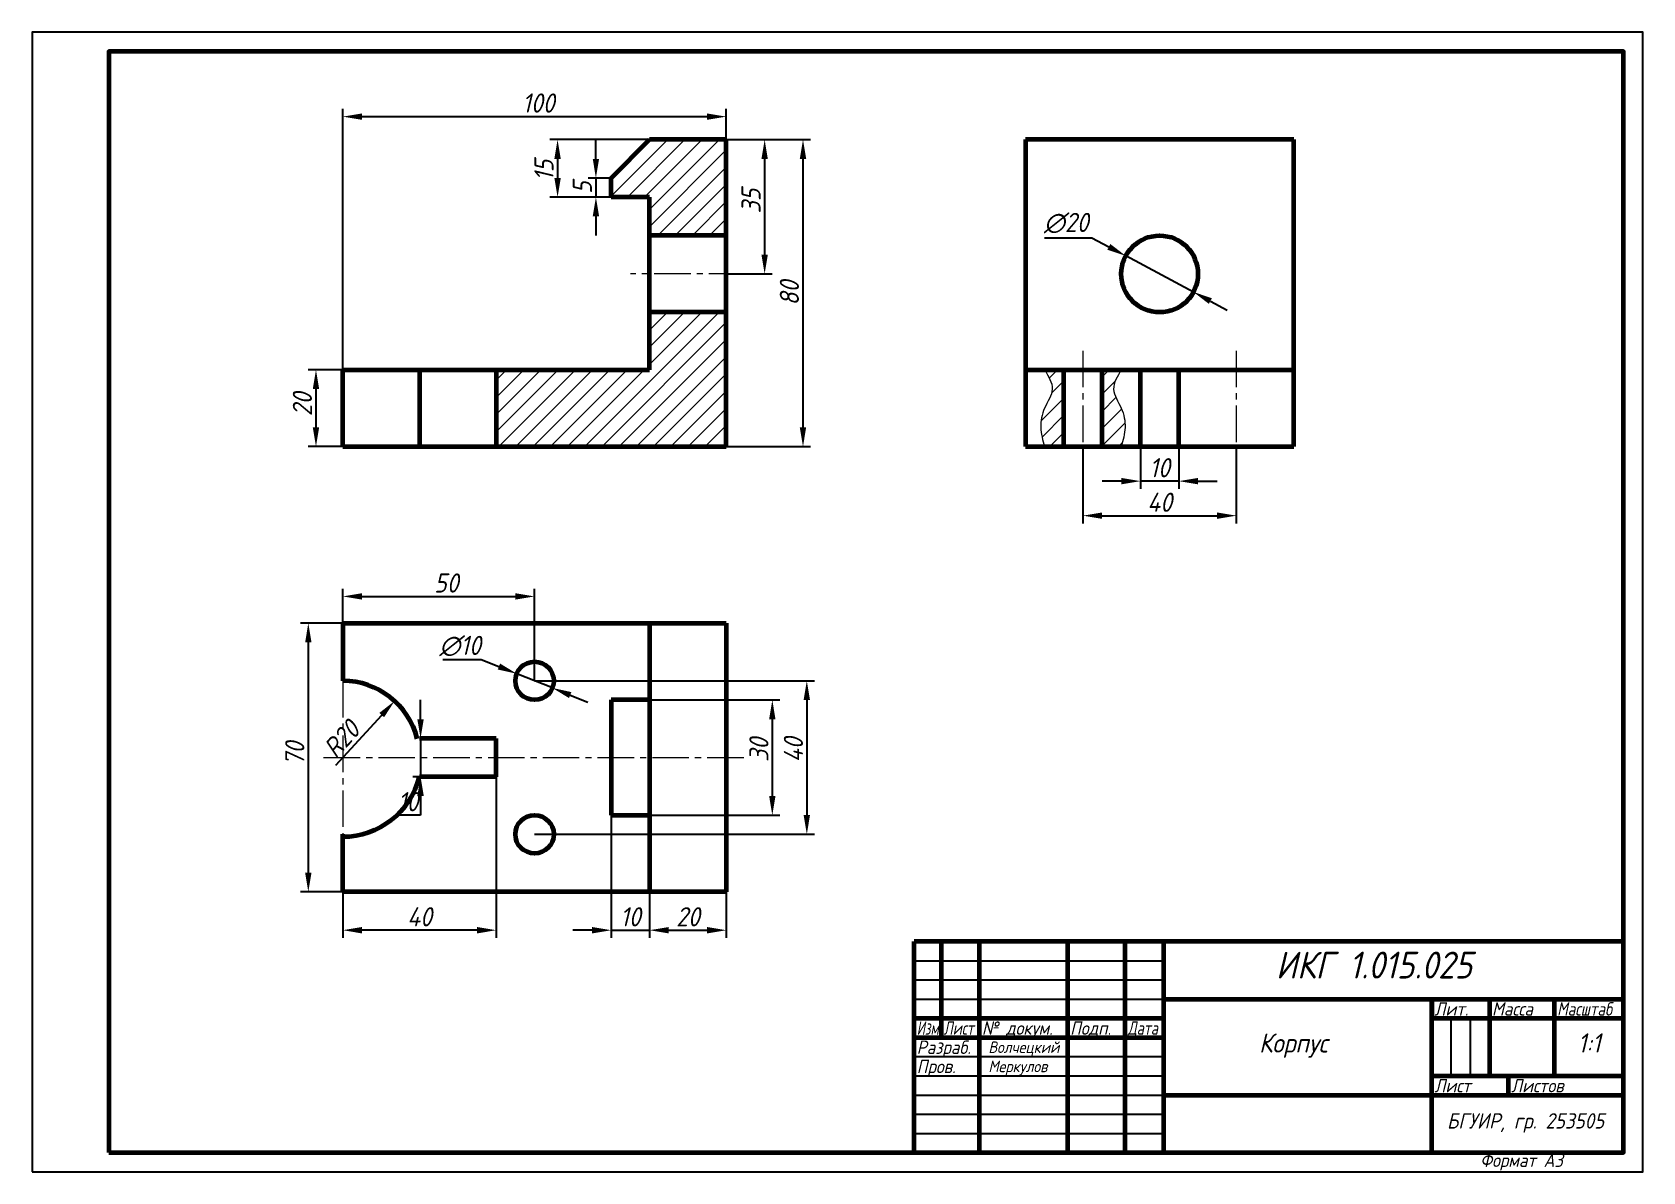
# Model space of a CAD drawing. Header units: millimetres. Extents: x 0 to 420, y 0 to 297.
import ezdxf

# ---------------------------------------------------------------- set-up
doc = ezdxf.new("R2010")
doc.units = ezdxf.units.MM
doc.header["$LTSCALE"] = 0.5
doc.linetypes.add('осевая2', pattern=[28.575, 19.05, -3.175, 3.175, -3.175])
doc.layers.get('0').update_dxf_attribs({"lineweight": 60})
doc.layers.get('Defpoints').update_dxf_attribs({"color": 5})
doc.layers.add('1-оси', color=1, linetype='осевая2')
doc.layers.add('3-размеры', color=6, linetype='Continuous')
doc.layers.add('2-штриховка', color=7, linetype='Continuous', true_color=0x00c7c7)
doc.layers.add('4-текст', color=7, linetype='Continuous', true_color=0x00ad00)
doc.styles.get("Standard").update_dxf_attribs({"font": 'isocpeui.ttf', "width": 0.9})
doc.dimstyles.new('Standart', dxfattribs={"dimtxt": 5, "dimasz": 5, "dimexe": 2, "dimexo": 0, "dimgap": 1, "dimtad": 1, "dimtoh": 1, "dimdec": 0, "dimtxsty": 'Standard', "dimcen": 2.5, "dimadec": 0, "dimazin": 0, "dimtfac": 1, "dimtdec": 0, "dimtmove": 0, "dimatfit": 3, "dimldrblk": 'DOTSMALL', "dimfxl": 1, "dimarcsym": 0})

# ---------------------------------------------------------------- blocks, each defined once
blk = doc.blocks.new('*D19')
at = {"layer": '3-размеры', "color": 0, "lineweight": -2, "transparency": 16777216}
for p, q in [((81, 189), (81, 277)), ((86, 275), (176, 275)), ((181, 189), (181, 277))]:
    blk.add_line(p, q, dxfattribs=at)
at = {"layer": '3-размеры', "color": 0, "lineweight": 20, "transparency": 16777216}
for points in [[(86, 275.83), (86, 274.17), (81, 275)], [(176, 275.83), (176, 274.17), (181, 275)]]:
    blk.add_solid(points, dxfattribs=at)
at = {"layer": 'Defpoints', "color": 0, "lineweight": 20, "transparency": 16777216}
for p in [(181, 275), (81, 189), (181, 189)]:
    blk.add_point(p, dxfattribs=at)
at = {"layer": '3-размеры', "color": 0, "lineweight": 20, "transparency": 16777216, "insert": (132, 278.55), "char_height": 5, "attachment_point": 5}
blk.add_mtext('100', dxfattribs=at)
blk = doc.blocks.new('_DotSmall')
at = {"color": 0, "linetype": 'ByBlock', "const_width": 0.5}
blk.add_lwpolyline([(-0.0625, 0, 1), (0.0625, 0, 1)], format="xyb", close=True, dxfattribs=at)
blk = doc.blocks.new('*D20')
at = {"layer": '3-размеры', "color": 0, "lineweight": -2, "transparency": 16777216}
for p, q in [((147, 264), (147, 269)), ((151, 259), (145, 259)), ((147, 259), (147, 254)), ((151, 254), (145, 254)), ((147, 249), (147, 244))]:
    blk.add_line(p, q, dxfattribs=at)
at = {"layer": '3-размеры', "color": 0, "lineweight": 20, "transparency": 16777216}
for points in [[(146.17, 264), (147.83, 264), (147, 259)], [(146.17, 249), (147.83, 249), (147, 254)]]:
    blk.add_solid(points, dxfattribs=at)
at = {"layer": 'Defpoints', "color": 0, "lineweight": 20, "transparency": 16777216}
for p in [(151, 259), (147, 254), (151, 254)]:
    blk.add_point(p, dxfattribs=at)
at = {"layer": '3-размеры', "color": 0, "lineweight": 20, "transparency": 16777216, "insert": (143.46, 256.5), "char_height": 5, "attachment_point": 5, "rotation": 90}
blk.add_mtext('5', dxfattribs=at)
blk = doc.blocks.new('*D21')
at = {"layer": '3-размеры', "color": 0, "lineweight": -2, "transparency": 16777216}
for p, q in [((161, 269), (135, 269)), ((137, 264), (137, 259)), ((161, 254), (135, 254))]:
    blk.add_line(p, q, dxfattribs=at)
at = {"layer": '3-размеры', "color": 0, "lineweight": 20, "transparency": 16777216}
for points in [[(136.17, 264), (137.83, 264), (137, 269)], [(136.17, 259), (137.83, 259), (137, 254)]]:
    blk.add_solid(points, dxfattribs=at)
at = {"layer": 'Defpoints', "color": 0, "lineweight": 20, "transparency": 16777216}
for p in [(161, 269), (137, 254), (161, 254)]:
    blk.add_point(p, dxfattribs=at)
at = {"layer": '3-размеры', "color": 0, "lineweight": 20, "transparency": 16777216, "insert": (133.45, 261), "char_height": 5, "attachment_point": 5, "rotation": 90}
blk.add_mtext('15', dxfattribs=at)
blk = doc.blocks.new('*D22')
at = {"layer": '3-размеры', "color": 0, "lineweight": -2, "transparency": 16777216}
for p, q in [((181, 269), (193, 269)), ((191, 264), (191, 239)), ((181, 234), (193, 234))]:
    blk.add_line(p, q, dxfattribs=at)
at = {"layer": '3-размеры', "color": 0, "lineweight": 20, "transparency": 16777216}
for points in [[(190.17, 264), (191.83, 264), (191, 269)], [(190.17, 239), (191.83, 239), (191, 234)]]:
    blk.add_solid(points, dxfattribs=at)
at = {"layer": 'Defpoints', "color": 0, "lineweight": 20, "transparency": 16777216}
for p in [(181, 269), (181, 234), (191, 234)]:
    blk.add_point(p, dxfattribs=at)
at = {"layer": '3-размеры', "color": 0, "lineweight": 20, "transparency": 16777216, "insert": (187.45, 253), "char_height": 5, "attachment_point": 5, "rotation": 90}
blk.add_mtext('35', dxfattribs=at)
blk = doc.blocks.new('*D23')
at = {"layer": '3-размеры', "color": 0, "lineweight": -2, "transparency": 16777216}
for p, q in [((181, 269), (203, 269)), ((201, 264), (201, 194)), ((181, 189), (203, 189))]:
    blk.add_line(p, q, dxfattribs=at)
at = {"layer": '3-размеры', "color": 0, "lineweight": 20, "transparency": 16777216}
for points in [[(200.17, 264), (201.83, 264), (201, 269)], [(200.17, 194), (201.83, 194), (201, 189)]]:
    blk.add_solid(points, dxfattribs=at)
at = {"layer": 'Defpoints', "color": 0, "lineweight": 20, "transparency": 16777216}
for p in [(181, 269), (181, 189), (201, 189)]:
    blk.add_point(p, dxfattribs=at)
at = {"layer": '3-размеры', "color": 0, "lineweight": 20, "transparency": 16777216, "insert": (197.45, 229), "char_height": 5, "attachment_point": 5, "rotation": 90}
blk.add_mtext('80', dxfattribs=at)
blk = doc.blocks.new('*D24')
at = {"layer": '3-размеры', "color": 0, "lineweight": -2, "transparency": 16777216}
for p, q in [((81, 209), (72, 209)), ((74, 204), (74, 194)), ((81, 189), (72, 189))]:
    blk.add_line(p, q, dxfattribs=at)
at = {"layer": '3-размеры', "color": 0, "lineweight": 20, "transparency": 16777216}
for points in [[(73.17, 204), (74.83, 204), (74, 209)], [(73.17, 194), (74.83, 194), (74, 189)]]:
    blk.add_solid(points, dxfattribs=at)
at = {"layer": 'Defpoints', "color": 0, "lineweight": 20, "transparency": 16777216}
for p in [(81, 209), (74, 189), (81, 189)]:
    blk.add_point(p, dxfattribs=at)
at = {"layer": '3-размеры', "color": 0, "lineweight": 20, "transparency": 16777216, "insert": (70.45, 200), "char_height": 5, "attachment_point": 5, "rotation": 90}
blk.add_mtext('20', dxfattribs=at)
blk = doc.blocks.new('*D25')
at = {"layer": '3-размеры', "color": 0, "lineweight": -2, "transparency": 16777216}
for p, q in [((81, 142.96), (81, 151.96)), ((131, 127.96), (131, 151.96)), ((86, 149.96), (126, 149.96))]:
    blk.add_line(p, q, dxfattribs=at)
at = {"layer": '3-размеры', "color": 0, "lineweight": 20, "transparency": 16777216}
for points in [[(86, 150.79), (86, 149.12), (81, 149.96)], [(126, 150.79), (126, 149.12), (131, 149.96)]]:
    blk.add_solid(points, dxfattribs=at)
at = {"layer": 'Defpoints', "color": 0, "lineweight": 20, "transparency": 16777216}
for p in [(131, 149.96), (81, 142.96), (131, 127.96)]:
    blk.add_point(p, dxfattribs=at)
at = {"layer": '3-размеры', "color": 0, "lineweight": 20, "transparency": 16777216, "insert": (108, 153.46), "char_height": 5, "attachment_point": 5}
blk.add_mtext('50', dxfattribs=at)
blk = doc.blocks.new('*D26')
at = {"layer": '3-размеры', "color": 0, "lineweight": -2, "transparency": 16777216}
for p, q in [((107.11, 133.53), (117.07, 133.53)), ((117.07, 133.53), (121.72, 131.67)), ((135.64, 126.1), (126.36, 129.81)), ((140.28, 124.24), (144.93, 122.39))]:
    blk.add_line(p, q, dxfattribs=at)
at = {"layer": '3-размеры', "color": 0, "lineweight": 20, "transparency": 16777216}
for points in [[(122.02, 132.45), (121.41, 130.9), (126.36, 129.81)], [(140.59, 125.02), (139.98, 123.47), (135.64, 126.1)]]:
    blk.add_solid(points, dxfattribs=at)
at = {"layer": 'Defpoints', "color": 0, "lineweight": 20, "transparency": 16777216}
for p in [(126.36, 129.81), (135.64, 126.1)]:
    blk.add_point(p, dxfattribs=at)
at = {"layer": '3-размеры', "color": 0, "lineweight": 20, "transparency": 16777216, "insert": (111.59, 137.03), "char_height": 5, "attachment_point": 5}
blk.add_mtext('∅10', dxfattribs=at)
blk = doc.blocks.new('*D27')
at = {"layer": '3-размеры', "color": 0, "lineweight": -2, "transparency": 16777216}
for p, q in [((81, 142.96), (70, 142.96)), ((72, 137.96), (72, 77.96)), ((81, 72.96), (70, 72.96))]:
    blk.add_line(p, q, dxfattribs=at)
at = {"layer": '3-размеры', "color": 0, "lineweight": 20, "transparency": 16777216}
for points in [[(71.17, 137.96), (72.83, 137.96), (72, 142.96)], [(71.17, 77.96), (72.83, 77.96), (72, 72.96)]]:
    blk.add_solid(points, dxfattribs=at)
at = {"layer": 'Defpoints', "color": 0, "lineweight": 20, "transparency": 16777216}
for p in [(81, 142.96), (72, 72.96), (81, 72.96)]:
    blk.add_point(p, dxfattribs=at)
at = {"layer": '3-размеры', "color": 0, "lineweight": 20, "transparency": 16777216, "insert": (68.47, 108.96), "char_height": 5, "attachment_point": 5, "rotation": 90}
blk.add_mtext('70', dxfattribs=at)
blk = doc.blocks.new('*D28')
at = {"layer": '3-размеры', "color": 0, "lineweight": -2, "transparency": 16777216}
blk.add_line((79.2, 106), (91.14, 119.01), dxfattribs=at)
at = {"layer": '3-размеры', "color": 0, "lineweight": 20, "transparency": 16777216}
blk.add_solid([(90.52, 119.58), (91.75, 118.45), (94.51, 122.7)], dxfattribs=at)
at = {"layer": 'Defpoints', "color": 0, "lineweight": 20, "transparency": 16777216}
for p in [(94.51, 122.7), (81, 107.96)]:
    blk.add_point(p, dxfattribs=at)
at = {"layer": '3-размеры', "color": 0, "lineweight": 20, "transparency": 16777216, "insert": (80.68, 112.79), "char_height": 5, "attachment_point": 5, "rotation": 47.4896}
blk.add_mtext('R20', dxfattribs=at)
blk = doc.blocks.new('*D29')
at = {"layer": '3-размеры', "color": 0, "lineweight": -2, "transparency": 16777216}
for p, q in [((101.27, 117.96), (101.27, 122.96)), ((101, 112.96), (103.27, 112.96)), ((101.27, 112.96), (101.27, 102.96)), ((111, 102.96), (99.27, 102.96)), ((101.27, 97.96), (101.27, 92.96)), ((101.27, 92.96), (95.73, 92.96))]:
    blk.add_line(p, q, dxfattribs=at)
at = {"layer": '3-размеры', "color": 0, "lineweight": 20, "transparency": 16777216}
for points in [[(100.43, 117.96), (102.1, 117.96), (101.27, 112.96)], [(100.43, 97.96), (102.1, 97.96), (101.27, 102.96)]]:
    blk.add_solid(points, dxfattribs=at)
at = {"layer": 'Defpoints', "color": 0, "lineweight": 20, "transparency": 16777216}
for p in [(101, 112.96), (101.27, 102.96), (111, 102.96)]:
    blk.add_point(p, dxfattribs=at)
at = {"layer": '3-размеры', "color": 0, "lineweight": 20, "transparency": 16777216, "insert": (98, 96.46), "char_height": 5, "attachment_point": 5}
blk.add_mtext('10', dxfattribs=at)
blk = doc.blocks.new('*D30')
at = {"layer": '3-размеры', "color": 0, "lineweight": -2, "transparency": 16777216}
for p, q in [((121, 102.96), (121, 60.96)), ((81, 72.96), (81, 60.96)), ((116, 62.96), (86, 62.96))]:
    blk.add_line(p, q, dxfattribs=at)
at = {"layer": '3-размеры', "color": 0, "lineweight": 20, "transparency": 16777216}
for points in [[(86, 63.79), (86, 62.12), (81, 62.96)], [(116, 63.79), (116, 62.12), (121, 62.96)]]:
    blk.add_solid(points, dxfattribs=at)
at = {"layer": 'Defpoints', "color": 0, "lineweight": 20, "transparency": 16777216}
for p in [(121, 102.96), (81, 72.96), (81, 62.96)]:
    blk.add_point(p, dxfattribs=at)
at = {"layer": '3-размеры', "color": 0, "lineweight": 20, "transparency": 16777216, "insert": (101, 66.46), "char_height": 5, "attachment_point": 5}
blk.add_mtext('40', dxfattribs=at)
blk = doc.blocks.new('*D31')
at = {"layer": '3-размеры', "color": 0, "lineweight": -2, "transparency": 16777216}
for p, q in [((151, 92.96), (151, 60.96)), ((161, 92.96), (161, 60.96)), ((146, 62.96), (141, 62.96)), ((151, 62.96), (161, 62.96)), ((166, 62.96), (171, 62.96))]:
    blk.add_line(p, q, dxfattribs=at)
at = {"layer": '3-размеры', "color": 0, "lineweight": 20, "transparency": 16777216}
for points in [[(146, 63.79), (146, 62.12), (151, 62.96)], [(166, 63.79), (166, 62.12), (161, 62.96)]]:
    blk.add_solid(points, dxfattribs=at)
at = {"layer": 'Defpoints', "color": 0, "lineweight": 20, "transparency": 16777216}
for p in [(151, 92.96), (161, 92.96), (161, 62.96)]:
    blk.add_point(p, dxfattribs=at)
at = {"layer": '3-размеры', "color": 0, "lineweight": 20, "transparency": 16777216, "insert": (156, 66.46), "char_height": 5, "attachment_point": 5}
blk.add_mtext('10', dxfattribs=at)
blk = doc.blocks.new('*D32')
at = {"layer": '3-размеры', "color": 0, "lineweight": -2, "transparency": 16777216}
for p, q in [((161, 72.96), (161, 60.96)), ((181, 72.96), (181, 60.96)), ((166, 62.96), (176, 62.96))]:
    blk.add_line(p, q, dxfattribs=at)
at = {"layer": '3-размеры', "color": 0, "lineweight": 20, "transparency": 16777216}
for points in [[(166, 63.79), (166, 62.12), (161, 62.96)], [(176, 63.79), (176, 62.12), (181, 62.96)]]:
    blk.add_solid(points, dxfattribs=at)
at = {"layer": 'Defpoints', "color": 0, "lineweight": 20, "transparency": 16777216}
for p in [(161, 72.96), (181, 72.96), (181, 62.96)]:
    blk.add_point(p, dxfattribs=at)
at = {"layer": '3-размеры', "color": 0, "lineweight": 20, "transparency": 16777216, "insert": (171, 66.46), "char_height": 5, "attachment_point": 5}
blk.add_mtext('20', dxfattribs=at)
blk = doc.blocks.new('*D33')
at = {"layer": '3-размеры', "color": 0, "lineweight": -2, "transparency": 16777216}
for p, q in [((161, 122.96), (195, 122.96)), ((193, 117.96), (193, 97.96)), ((161, 92.96), (195, 92.96))]:
    blk.add_line(p, q, dxfattribs=at)
at = {"layer": '3-размеры', "color": 0, "lineweight": 20, "transparency": 16777216}
for points in [[(192.17, 117.96), (193.83, 117.96), (193, 122.96)], [(192.17, 97.96), (193.83, 97.96), (193, 92.96)]]:
    blk.add_solid(points, dxfattribs=at)
at = {"layer": 'Defpoints', "color": 0, "lineweight": 20, "transparency": 16777216}
for p in [(161, 122.96), (161, 92.96), (193, 92.96)]:
    blk.add_point(p, dxfattribs=at)
at = {"layer": '3-размеры', "color": 0, "lineweight": 20, "transparency": 16777216, "insert": (189.5, 109.96), "char_height": 5, "attachment_point": 5, "rotation": 90}
blk.add_mtext('30', dxfattribs=at)
blk = doc.blocks.new('*D34')
at = {"layer": '3-размеры', "color": 0, "lineweight": -2, "transparency": 16777216}
for p, q in [((131, 127.96), (204, 127.96)), ((202, 122.96), (202, 92.96)), ((131, 87.96), (204, 87.96))]:
    blk.add_line(p, q, dxfattribs=at)
at = {"layer": '3-размеры', "color": 0, "lineweight": 20, "transparency": 16777216}
for points in [[(201.17, 122.96), (202.83, 122.96), (202, 127.96)], [(201.17, 92.96), (202.83, 92.96), (202, 87.96)]]:
    blk.add_solid(points, dxfattribs=at)
at = {"layer": 'Defpoints', "color": 0, "lineweight": 20, "transparency": 16777216}
for p in [(131, 127.96), (131, 87.96), (202, 87.96)]:
    blk.add_point(p, dxfattribs=at)
at = {"layer": '3-размеры', "color": 0, "lineweight": 20, "transparency": 16777216, "insert": (198.5, 109.96), "char_height": 5, "attachment_point": 5, "rotation": 90}
blk.add_mtext('40', dxfattribs=at)
blk = doc.blocks.new('*D35')
at = {"layer": '3-размеры', "color": 0, "lineweight": -2, "transparency": 16777216}
for p, q in [((263.95, 243.41), (276.35, 243.41)), ((276.35, 243.41), (280.76, 241.06)), ((302.82, 229.29), (285.18, 238.71)), ((307.24, 226.94), (311.65, 224.59))]:
    blk.add_line(p, q, dxfattribs=at)
at = {"layer": '3-размеры', "color": 0, "lineweight": 20, "transparency": 16777216}
for points in [[(281.16, 241.79), (280.37, 240.32), (285.18, 238.71)], [(307.63, 227.68), (306.84, 226.21), (302.82, 229.29)]]:
    blk.add_solid(points, dxfattribs=at)
at = {"layer": 'Defpoints', "color": 0, "lineweight": 20, "transparency": 16777216}
for p in [(285.18, 238.71), (302.82, 229.29)]:
    blk.add_point(p, dxfattribs=at)
at = {"layer": '3-размеры', "color": 0, "lineweight": 20, "transparency": 16777216, "insert": (269.65, 247.26), "char_height": 5, "attachment_point": 5}
blk.add_mtext('∅20', dxfattribs=at)
blk = doc.blocks.new('*D36')
at = {"layer": '3-размеры', "color": 0, "lineweight": -2, "transparency": 16777216}
for p, q in [((289, 189), (289, 178)), ((299, 189), (299, 178)), ((284, 180), (279, 180)), ((299, 180), (289, 180)), ((304, 180), (309, 180))]:
    blk.add_line(p, q, dxfattribs=at)
at = {"layer": '3-размеры', "color": 0, "lineweight": 20, "transparency": 16777216}
for points in [[(284, 180.83), (284, 179.17), (289, 180)], [(304, 180.83), (304, 179.17), (299, 180)]]:
    blk.add_solid(points, dxfattribs=at)
at = {"layer": 'Defpoints', "color": 0, "lineweight": 20, "transparency": 16777216}
for p in [(289, 189), (299, 189), (289, 180)]:
    blk.add_point(p, dxfattribs=at)
at = {"layer": '3-размеры', "color": 0, "lineweight": 20, "transparency": 16777216, "insert": (294, 183.5), "char_height": 5, "attachment_point": 5}
blk.add_mtext('10', dxfattribs=at)
blk = doc.blocks.new('*D37')
at = {"layer": '3-размеры', "color": 0, "lineweight": -2, "transparency": 16777216}
for p, q in [((274, 189), (274, 169)), ((314, 189), (314, 169)), ((279, 171), (309, 171))]:
    blk.add_line(p, q, dxfattribs=at)
at = {"layer": '3-размеры', "color": 0, "lineweight": 20, "transparency": 16777216}
for points in [[(279, 171.83), (279, 170.17), (274, 171)], [(309, 171.83), (309, 170.17), (314, 171)]]:
    blk.add_solid(points, dxfattribs=at)
at = {"layer": 'Defpoints', "color": 0, "lineweight": 20, "transparency": 16777216}
for p in [(274, 189), (314, 189), (314, 171)]:
    blk.add_point(p, dxfattribs=at)
at = {"layer": '3-размеры', "color": 0, "lineweight": 20, "transparency": 16777216, "insert": (294, 174.5), "char_height": 5, "attachment_point": 5}
blk.add_mtext('40', dxfattribs=at)

msp = doc.modelspace()

# ---------------------------------------------------------------- hatches: boundary and pattern name
at = {"layer": '2-штриховка', "lineweight": 20}
h = msp.add_hatch(dxfattribs=at)
h.set_pattern_fill('ANSI31', color=256)
h.paths.add_polyline_path([(181, 269), (161, 269), (151, 259), (151, 254), (161, 254), (161, 244), (181, 244)])
h.paths.add_polyline_path([(181, 224), (161, 224), (161, 209), (121, 209), (121, 189), (181, 189)])
h = msp.add_hatch(dxfattribs=at)
h.set_pattern_fill('ANSI31', color=256)
edge = h.paths.add_edge_path()
edge.add_spline(control_points=[(284, 189), (284.47, 190.66), (285.41, 193.98), (284.35, 199.17), (280.9, 203.98), (282.97, 207.33), (284, 209)], knot_values=[0, 0, 0, 0, 5.09902, 10.198039, 15.583204, 20.968369, 20.968369, 20.968369, 20.968369], degree=3, periodic=0)
edge.add_line((284, 209), (279, 209))
edge.add_line((279, 209), (279, 189))
edge.add_line((279, 189), (284, 189))
edge = h.paths.add_edge_path()
edge.add_line((269, 209), (264, 209))
edge.add_spline(control_points=[(264, 209), (265.03, 207.33), (267.1, 203.98), (263.65, 199.17), (262.59, 193.98), (263.53, 190.66), (264, 189)], knot_values=[0, 0, 0, 0, 5.385165, 10.77033, 15.869349, 20.968369, 20.968369, 20.968369, 20.968369], degree=3, periodic=0)
edge.add_line((264, 189), (269, 189))
edge.add_line((269, 189), (269, 209))

# ---------------------------------------------------------------- linework, layer by layer
for p, q in [((151, 259), (161, 269)), ((181, 269), (161, 269)), ((181, 189), (181, 269)), ((151, 254), (151, 259)), ((161, 254), (151, 254)), ((161, 209), (161, 254)), ((181, 244), (161, 244)), ((181, 224), (161, 224)), ((81, 189), (81, 209)), ((81, 209), (161, 209)), ((81, 189), (181, 189)), ((365, 45), (365, 40))]:
    msp.add_line(p, q)
at = {"lineweight": 60}
for p, q in [((259, 269), (259, 189)), ((329, 269), (259, 269)), ((329, 189), (329, 269)), ((101, 209), (101, 189)), ((121, 209), (121, 189)), ((259, 209), (329, 209)), ((269, 189), (269, 209)), ((279, 189), (279, 209)), ((289, 189), (289, 209)), ((299, 189), (299, 209)), ((259, 189), (329, 189)), ((81, 142.96), (81, 127.96)), ((81, 142.96), (181, 142.96)), ((161, 142.96), (161, 72.96)), ((181, 142.96), (181, 72.96)), ((161, 122.96), (151, 122.96)), ((151, 122.96), (151, 92.96)), ((121, 112.96), (101, 112.96)), ((121, 102.96), (121, 112.96)), ((121, 102.96), (101, 102.96)), ((151, 92.96), (161, 92.96)), ((81, 72.96), (81, 87.96)), ((181, 72.96), (81, 72.96)), ((415, 60), (230, 60)), ((230, 5), (230, 60)), ((237, 60), (237, 35)), ((247, 5), (247, 60)), ((270, 60), (270, 5)), ((285, 5), (285, 60)), ((295, 60), (295, 5)), ((295, 45), (415, 45)), ((365, 5), (365, 45)), ((380, 45), (380, 25)), ((397, 25), (397, 45)), ((230, 40), (295, 40)), ((365, 40), (415, 40)), ((230, 35), (295, 35)), ((365, 25), (415, 25)), ((385, 20), (385, 25)), ((295, 20), (415, 20))]:
    msp.add_line(p, q, dxfattribs=at)
at = {"lineweight": -3}
for p, q in [((230, 55), (295, 55)), ((230, 50), (295, 50)), ((230, 45), (295, 45)), ((370, 25), (370, 40)), ((375, 40), (375, 25)), ((230, 30), (295, 30)), ((230, 25), (295, 25)), ((230, 20), (295, 20)), ((230, 15), (295, 15)), ((230, 10), (295, 10))]:
    msp.add_line(p, q, dxfattribs=at)
at = {"lineweight": 60}
msp.add_lwpolyline([(20, 5), (415, 5), (415, 292), (20, 292)], close=True, dxfattribs=at)
for centre, radius in [((294, 234), 10), ((131, 127.96), 5), ((131, 87.96), 5)]:
    msp.add_circle(centre, radius, dxfattribs=at)
for radius, start, end in [(20, 14.0362, 90), (20.62, 270, 345.9638)]:
    msp.add_arc((81, 107.96), radius, start, end, dxfattribs=at)
at = {"layer": '1-оси', "linetype": 'осевая2', "lineweight": 20}
for p, q in [((186, 234), (156, 234)), ((161, 234), (161, 234)), ((161, 234), (161, 234)), ((274, 214), (274, 184)), ((314, 214), (314, 184)), ((81, 127.96), (81, 87.96)), ((76, 107.96), (186, 107.96))]:
    msp.add_line(p, q, dxfattribs=at)
at = {"layer": '2-штриховка', "lineweight": 20}
for points in [[(264, 209), (266, 204), (264, 199), (263, 194), (264, 189)], [(284, 209), (282, 204), (284, 199), (285, 194), (284, 189)]]:
    msp.add_spline(points, degree=3, dxfattribs=at)
at = {"layer": 'Defpoints'}
msp.add_lwpolyline([(0, 0), (420, 0), (420, 297), (0, 297)], close=True, dxfattribs=at)

# ---------------------------------------------------------------- texts
at = {"lineweight": -3, "width": 0.9}
msp.add_text('Формат А3', height=3.5, dxfattribs=at).set_placement((377.6, 1.25))
at = {"layer": '4-текст', "lineweight": -3}
for s, width, p in [('Лит.', 0.9, (365.67, 40.7)), ('Масса', 0.9, (380.67, 40.7)), ('Масштаб', 0.8, (397.67, 40.7)), ('Изм.', 0.7, (230.67, 35.7)), ('Лист', 0.75, (237.67, 35.7)), ('№ докум.', 0.9, (247.67, 35.7)), ('Подп.', 0.9, (270.67, 35.7)), ('Дата', 0.75, (285.67, 35.7)), ('Разраб.', 0.9, (230.67, 30.7)), ('Пров.', 0.9, (230.67, 25.7)), ('Лист', 0.9, (365.67, 20.7)), ('Листов', 0.9, (385.67, 20.7))]:
    msp.add_text(s, height=3.5, dxfattribs=dict(at, width=width)).set_placement(p)
at = {"layer": '4-текст', "lineweight": 20, "attachment_point": 1}
for s, width, insert, char_height in [('ИКГ 1.015.025', 82, (324.32, 57.37), 7), ('Волчецкий\\PМеркулов', 23, (249.35, 33.96), 3), ('Корпус', 4, (319.94, 36.06), 5), ('1:1', 18, (403.05, 36.07), 5), ('БГУИР, гр. 253505', 50, (368.94, 15.26), 4)]:
    msp.add_mtext_dynamic_manual_height_columns(s, width=width, gutter_width=50, heights=[0], dxfattribs=dict(at, insert=insert, char_height=char_height))

# ---------------------------------------------------------------- dimensions: what is measured, and where the dimension line sits
at = {"layer": '3-размеры', "lineweight": 20}
for base, p1, p2, picture, middle in [((181, 275), (81, 189), (181, 189), '*D19', (132, 275)), ((314, 171), (274, 189), (314, 189), '*D37', (294, 171)), ((289, 180), (299, 189), (289, 189), '*D36', (294, 180)), ((131, 149.96), (81, 142.96), (131, 127.96), '*D25', (108, 149.96)), ((81, 62.96), (121, 102.96), (81, 72.96), '*D30', (101, 62.96)), ((161, 62.96), (151, 92.96), (161, 92.96), '*D31', (156, 62.96)), ((181, 62.96), (161, 72.96), (181, 72.96), '*D32', (171, 62.96))]:
    dim = msp.add_linear_dim(base=base, p1=p1, p2=p2, dimstyle='Standart', dxfattribs=at)
    dim.commit()
    dim.dimension.update_dxf_attribs({"geometry": picture, "text_midpoint": middle, "dimtype": 160})
for base, p1, p2, picture, middle in [((137, 254), (161, 269), (161, 254), '*D21', (137, 261)), ((147, 254), (151, 259), (151, 254), '*D20', (147, 256.5)), ((191, 234), (181, 269), (181, 234), '*D22', (191, 253)), ((201, 189), (181, 269), (181, 189), '*D23', (201, 229)), ((74, 189), (81, 209), (81, 189), '*D24', (74, 200)), ((72, 72.96), (81, 142.96), (81, 72.96), '*D27', (72, 108.96)), ((202, 87.96), (131, 127.96), (131, 87.96), '*D34', (202, 109.96)), ((101.27, 102.96), (101, 112.96), (111, 102.96), '*D29', (98, 92.96)), ((193, 92.96), (161, 122.96), (161, 92.96), '*D33', (193, 109.96))]:
    dim = msp.add_linear_dim(base=base, p1=p1, p2=p2, angle=90, dimstyle='Standart', dxfattribs=at)
    dim.commit()
    dim.dimension.update_dxf_attribs({"geometry": picture, "text_midpoint": middle, "dimtype": 160})
for p1, p2, picture, middle in [((302.82, 229.29), (285.18, 238.71), '*D35', (269.65, 247.26)), ((135.64, 126.1), (126.36, 129.81), '*D26', (111.59, 137.03))]:
    dim = msp.add_diameter_dim_2p(p1=p1, p2=p2, dimstyle='Standart', dxfattribs=at)
    dim.commit()
    dim.dimension.update_dxf_attribs({"geometry": picture, "text_midpoint": middle})
dim = msp.add_radius_dim(center=(81, 107.96), mpoint=(94.51, 122.7), dimstyle='Standart', dxfattribs=at)
dim.commit()
dim.dimension.update_dxf_attribs({"geometry": '*D28', "text_midpoint": (83.27, 110.43), "dimtype": 164})

doc.saveas('drawing.dxf')
